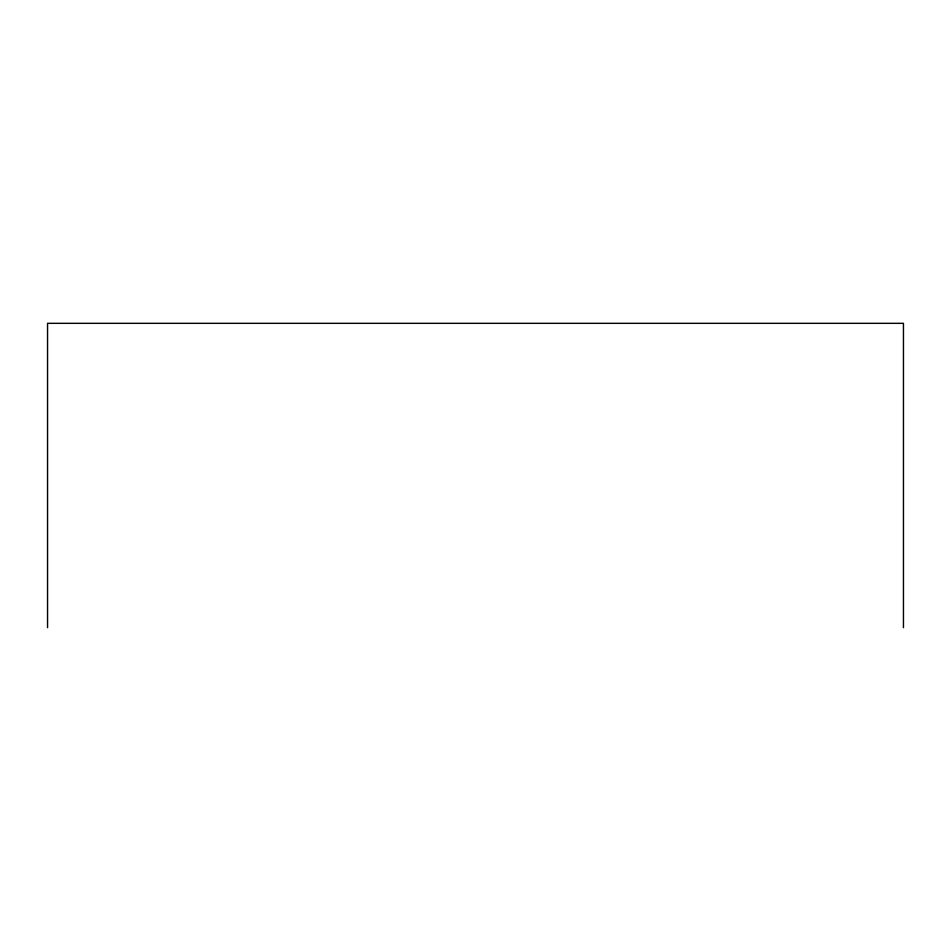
<?xml version="1.0" encoding="UTF-8"?>
<svg xmlns="http://www.w3.org/2000/svg" width="951" height="951" viewBox="0 0 951 951"><rect width="100%" height="100%" fill="white"/><g stroke="black" fill="none" stroke-linecap="round" stroke-linejoin="round"><path stroke-width="1.43" d="M903.45 627.672L903.45 323.328L47.55 323.328L47.55 627.672"/></g></svg>
